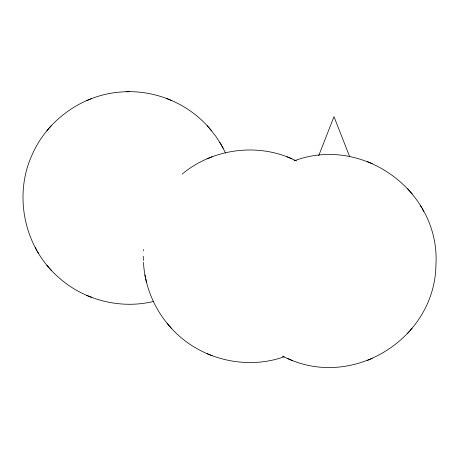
<?xml version="1.0" encoding="UTF-8"?>
<svg xmlns="http://www.w3.org/2000/svg" width="459" height="459" viewBox="0 0 459 459"><rect width="100%" height="100%" fill="white"/><g stroke="black" fill="none" stroke-linecap="round" stroke-linejoin="round"><path stroke-width="0.69" d="M143.438 250.792L143.489 249.593M318.712 155.681L333.997 116.649L349.701 156.766M209.149 127.941C187.387 102.673 153.151 88.983 119.96 92.104C82.207 95.065 47.288 119.971 32.164 154.7C13.282 195.534 24.338 247.504 58.259 277.07C83.521 300.088 120.264 309.475 153.484 301.471M290.088 359.598C355.96 387.826 434.707 337.342 435.924 265.279C440.606 191.478 362.599 134.722 293.961 160.943M46.829 130.849L48.838 128.543M49.348 127.941L51.299 125.703M407.701 333.297L409.652 331.059M410.162 330.457L412.171 328.151M182.166 174.076L183.095 173.313M183.56 172.934C212.712 149.445 254.625 143.328 289.222 157.678M367.217 360.487L372.272 358.433M86.728 100.567L89.08 99.614M89.591 99.402L91.783 98.513M207.032 158.843L209.384 157.89M209.901 157.678L212.092 156.789M284.23 356.746C244.498 370.958 197.037 358.456 169.658 326.297M129.249 91.714L126.145 91.748M367.217 161.557L369.409 162.44M369.92 162.658L372.272 163.605M171.775 100.567L166.715 98.513M289.732 157.89L296.439 160.879M282.337 356.132L289.577 359.386M86.728 295.395L89.08 296.342M89.591 296.56L91.783 297.443M207.032 353.671L212.092 355.719M287.024 156.789L292.085 158.843M287.225 358.433L292.285 360.487M407.701 188.747L409.652 190.984M410.162 191.587L412.171 193.893M209.66 128.543L215.862 136.352L221.209 144.763M143.46 262.318C144.734 285.498 153.88 308.196 169.147 325.695M46.829 265.107L48.838 267.413M49.348 268.016L51.299 270.253M207.198 125.703L211.674 130.849M167.133 323.383L171.609 328.529M420.226 205.219L421.706 207.807M422.217 208.702L423.732 211.347M221.72 145.664L225.553 153.059M219.729 142.181L223.229 148.303M35.268 247.653L36.783 250.298M37.294 251.193L38.774 253.781M144.912 274.941L145.549 277.902M145.801 279.089L146.427 282.021M143.26 256.254L143.386 260.517"/></g></svg>
